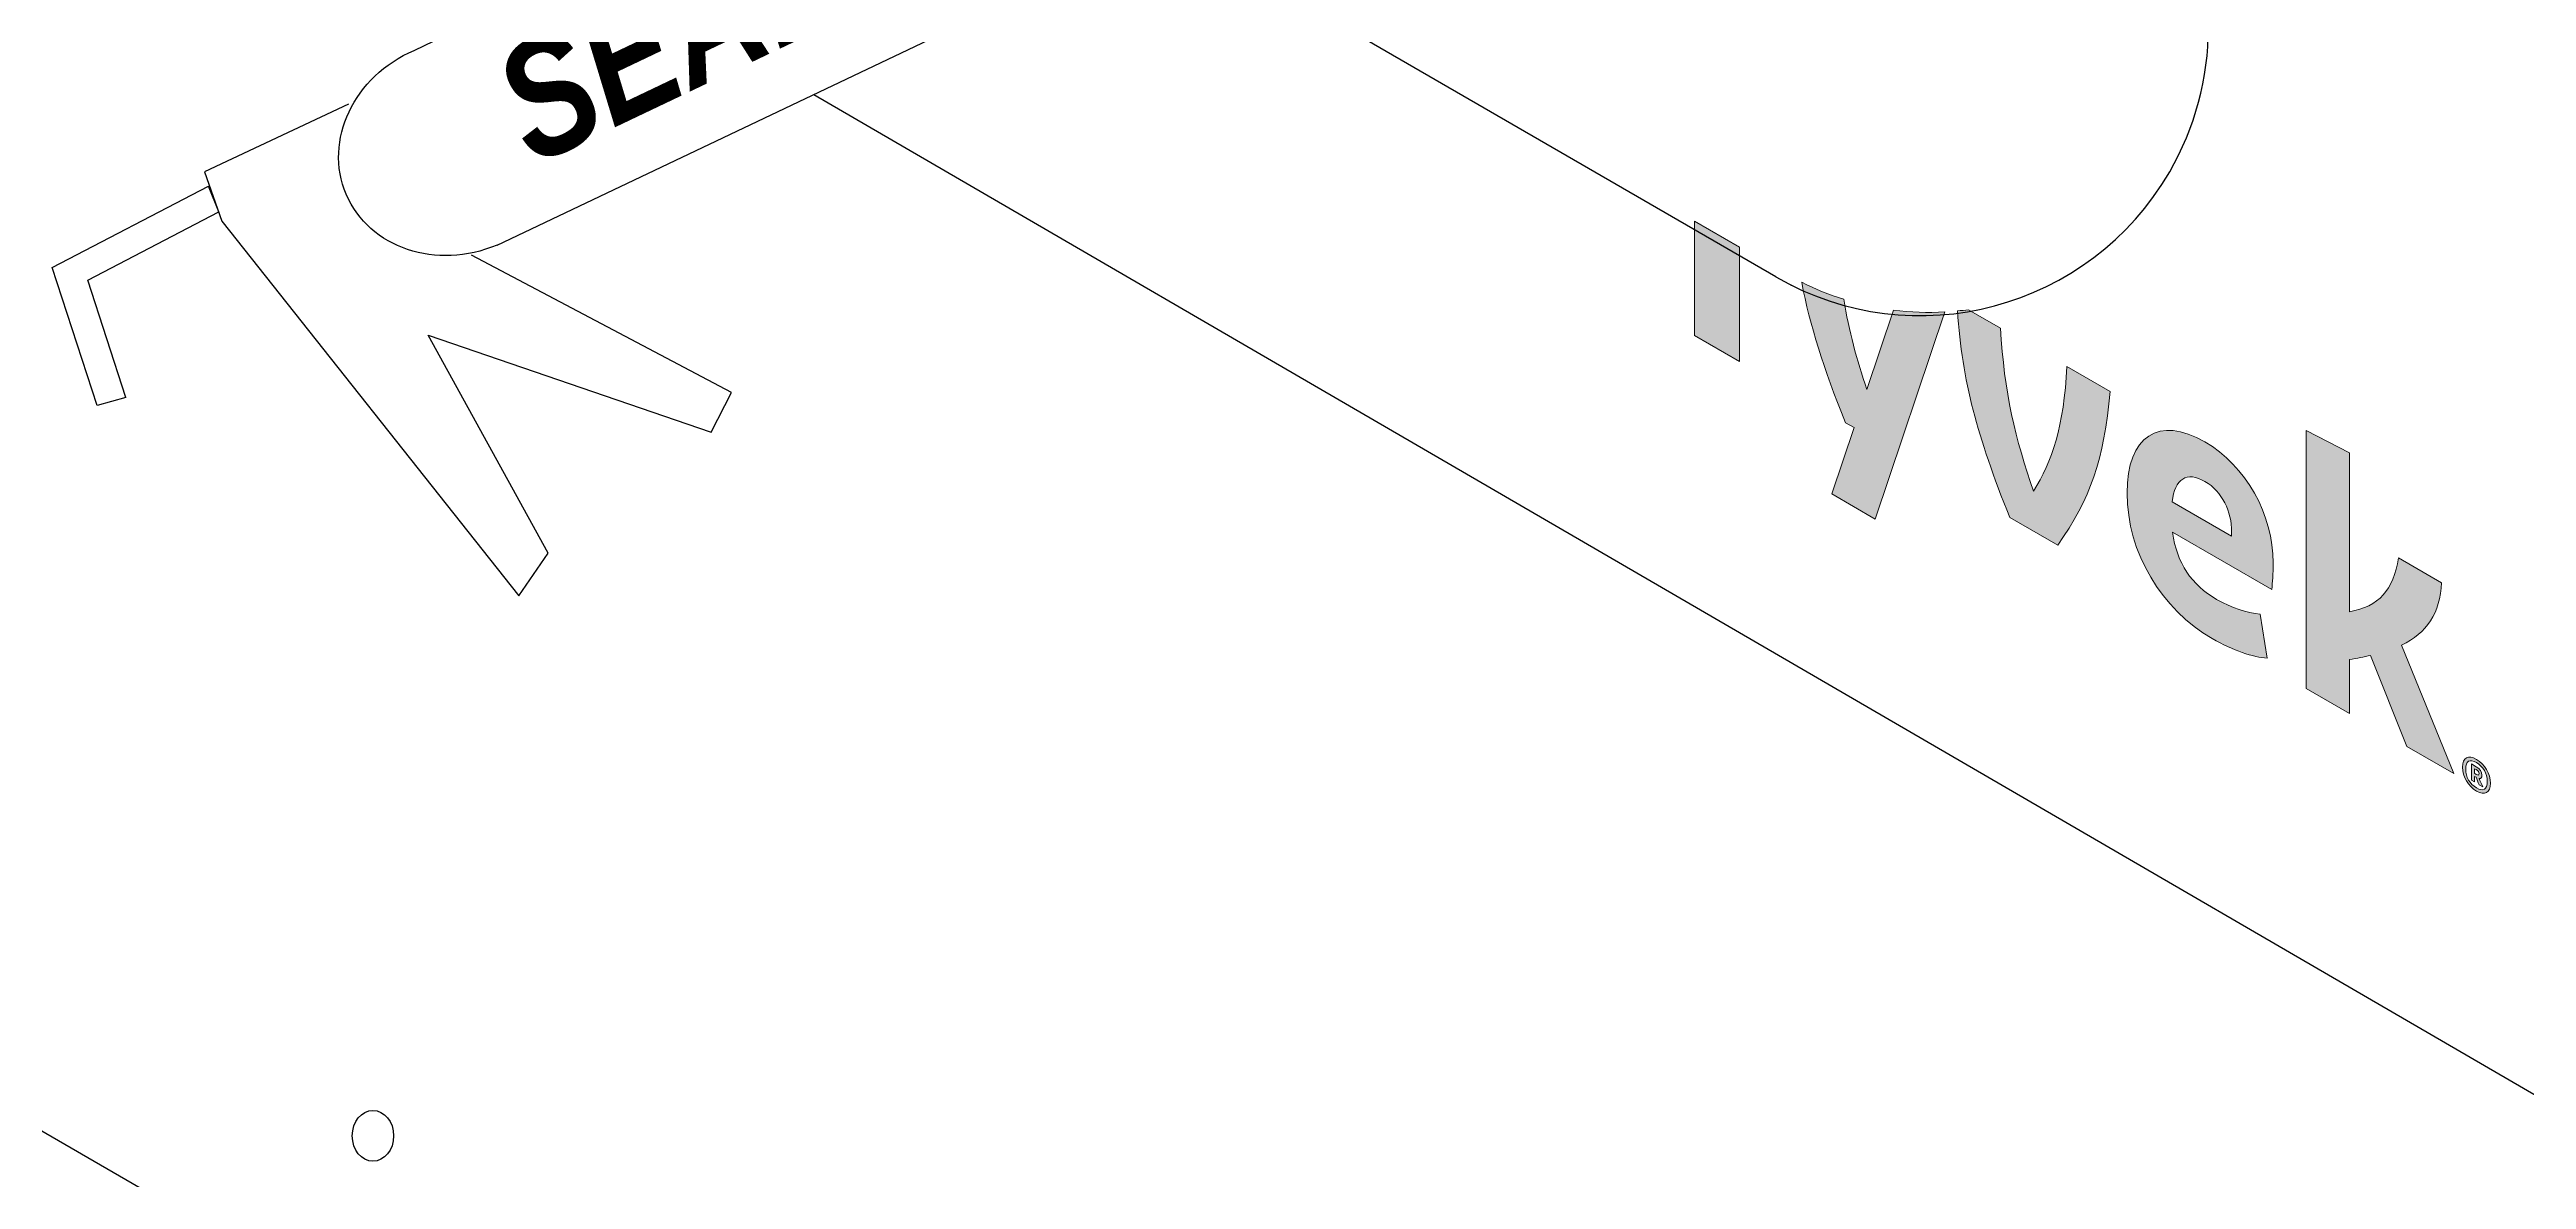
# Model space of a CAD drawing. Extents: x -1337 to 5791, y -3809 to 1769.
# Drawn here: x -479.9 to -325.3, y 1026.8 to 1097.4 of the extents above; entities that cross this region are included whole.
import ezdxf

# ---------------------------------------------------------------- set-up
doc = ezdxf.new("R2010")
doc.units = 0
doc.header["$MEASUREMENT"] = 0
for name, color, linetype, lineweight in [('G-ANNO-TTLB', 7, 'Continuous', 0), ('TYVEK', 7, 'Continuous', 0), ('WALL SCRATCH', 7, 'Continuous', 0), ('X-REF - TRACED', 7, 'Continuous', 0)]:
    doc.layers.add(name, color=color, linetype=linetype, lineweight=lineweight)

# ---------------------------------------------------------------- blocks, each defined once
blk = doc.blocks.new('Block_715')
at = {"layer": 'X-REF - TRACED', "true_color": 0x848484, "transparency": 33554687}
h = blk.add_hatch(color=252, dxfattribs=at)
h.dxf.hatch_style = 2
h.paths.add_polyline_path([(-374.4, 1085.09), (-374.4, 1077.94), (-377.21, 1079.56), (-377.21, 1086.72)])
h = blk.add_hatch(color=252, dxfattribs=at)
h.dxf.hatch_style = 2
edge = h.paths.add_edge_path()
edge.add_spline(control_points=[(-351.26, 1076.07), (-351.65, 1071.78), (-352.49, 1069.36), (-354.53, 1066.47), (-354.53, 1066.47), (-357.53, 1068.2), (-357.53, 1068.2), (-359.58, 1073.31), (-360.48, 1076.67), (-360.8, 1081.11), (-360.56, 1081.12), (-360.33, 1081.14), (-360.1, 1081.18), (-360.1, 1081.18), (-358.1, 1080.02), (-358.1, 1080.02), (-357.89, 1076.05), (-357.16, 1073.02), (-356.04, 1069.84), (-354.89, 1071.71), (-354.14, 1073.89), (-353.96, 1077.63), (-353.96, 1077.63), (-351.26, 1076.07), (-351.26, 1076.07)], knot_values=[0, 0, 0, 0, 1, 1, 1, 2, 2, 2, 3, 3, 3, 4, 4, 4, 5, 5, 5, 6, 6, 6, 7, 7, 7, 8, 8, 8, 8], degree=3, periodic=0)
h = blk.add_hatch(color=252, dxfattribs=at)
h.dxf.hatch_style = 2
edge = h.paths.add_edge_path()
edge.add_spline(control_points=[(-343.67, 1067.03), (-343.67, 1067.03), (-347.39, 1069.18), (-347.39, 1069.18), (-347.22, 1070.61), (-346.47, 1071.1), (-345.34, 1070.45), (-344.26, 1069.82), (-343.67, 1068.56), (-343.67, 1067.3), (-343.67, 1067.3), (-343.67, 1067.03), (-343.67, 1067.03)], knot_values=[0, 0, 0, 0, 1, 1, 1, 2, 2, 2, 3, 3, 3, 4, 4, 4, 4], degree=3, periodic=0)
edge = h.paths.add_edge_path()
edge.add_spline(control_points=[(-341.08, 1065.36), (-341.08, 1068.37), (-342.77, 1071.44), (-345.34, 1072.92), (-348.22, 1074.58), (-350.2, 1073.3), (-350.2, 1069.72), (-350.2, 1065.99), (-348.04, 1062.45), (-344.88, 1060.63), (-343.59, 1059.88), (-342.31, 1059.46), (-341.45, 1059.41), (-341.45, 1059.41), (-341.88, 1062.16), (-341.88, 1062.16), (-342.73, 1062.24), (-343.65, 1062.53), (-344.61, 1063.08), (-346.18, 1063.99), (-347.1, 1065.33), (-347.36, 1067.27), (-347.36, 1067.27), (-341.16, 1063.7), (-341.16, 1063.7), (-341.12, 1064.12), (-341.08, 1064.68), (-341.08, 1065.36)], knot_values=[0, 0, 0, 0, 1, 1, 1, 2, 2, 2, 3, 3, 3, 4, 4, 4, 5, 5, 5, 6, 6, 6, 7, 7, 7, 8, 8, 8, 9, 9, 9, 9], degree=3, periodic=0)
h = blk.add_hatch(color=252, dxfattribs=at)
h.dxf.hatch_style = 2
edge = h.paths.add_edge_path()
edge.add_spline(control_points=[(-333.06, 1060.21), (-331.49, 1060.99), (-330.63, 1062.22), (-330.57, 1064.12), (-330.57, 1064.12), (-333.25, 1065.67), (-333.25, 1065.67), (-333.57, 1063.67), (-334.47, 1062.62), (-336.31, 1062.31), (-336.31, 1062.31), (-336.31, 1072.23), (-336.31, 1072.23), (-336.31, 1072.23), (-339.02, 1073.64), (-339.02, 1073.64), (-339.02, 1073.64), (-339.02, 1057.51), (-339.02, 1057.51), (-339.02, 1057.51), (-336.31, 1055.95), (-336.31, 1055.95), (-336.31, 1055.95), (-336.31, 1059.32), (-336.31, 1059.32), (-335.84, 1059.39), (-335.41, 1059.48), (-335, 1059.58), (-335, 1059.58), (-332.74, 1053.89), (-332.74, 1053.89), (-332.74, 1053.89), (-329.8, 1052.19), (-329.8, 1052.19), (-329.8, 1052.19), (-333.06, 1060.21), (-333.06, 1060.21)], knot_values=[0, 0, 0, 0, 1, 1, 1, 2, 2, 2, 3, 3, 3, 4, 4, 4, 5, 5, 5, 6, 6, 6, 7, 7, 7, 8, 8, 8, 9, 9, 9, 10, 10, 10, 11, 11, 11, 12, 12, 12, 12], degree=3, periodic=0)
at = {"layer": 'X-REF - TRACED'}
blk.add_lwpolyline([(-374.4, 1085.09), (-374.4, 1077.94), (-377.21, 1079.56), (-377.21, 1086.72)], close=True, dxfattribs=at)
for points, knots in [([(-351.26, 1076.07), (-351.65, 1071.78), (-352.49, 1069.36), (-354.53, 1066.47), (-354.53, 1066.47), (-357.53, 1068.2), (-357.53, 1068.2), (-359.58, 1073.31), (-360.48, 1076.67), (-360.8, 1081.11), (-360.56, 1081.12), (-360.33, 1081.14), (-360.1, 1081.18), (-360.1, 1081.18), (-358.1, 1080.02), (-358.1, 1080.02), (-357.89, 1076.05), (-357.16, 1073.02), (-356.04, 1069.84), (-354.89, 1071.71), (-354.14, 1073.89), (-353.96, 1077.63), (-353.96, 1077.63), (-351.26, 1076.07), (-351.26, 1076.07)], [0, 0, 0, 0, 1, 1, 1, 2, 2, 2, 3, 3, 3, 4, 4, 4, 5, 5, 5, 6, 6, 6, 7, 7, 7, 8, 8, 8, 8]), ([(-341.08, 1065.36), (-341.08, 1068.37), (-342.77, 1071.44), (-345.34, 1072.92), (-348.22, 1074.58), (-350.2, 1073.3), (-350.2, 1069.72), (-350.2, 1065.99), (-348.04, 1062.45), (-344.88, 1060.63), (-343.59, 1059.88), (-342.31, 1059.46), (-341.45, 1059.41), (-341.45, 1059.41), (-341.88, 1062.16), (-341.88, 1062.16), (-342.73, 1062.24), (-343.65, 1062.53), (-344.61, 1063.08), (-346.18, 1063.99), (-347.1, 1065.33), (-347.36, 1067.27), (-347.36, 1067.27), (-341.16, 1063.7), (-341.16, 1063.7), (-341.12, 1064.12), (-341.08, 1064.68), (-341.08, 1065.36)], [0, 0, 0, 0, 1, 1, 1, 2, 2, 2, 3, 3, 3, 4, 4, 4, 5, 5, 5, 6, 6, 6, 7, 7, 7, 8, 8, 8, 9, 9, 9, 9]), ([(-333.06, 1060.21), (-331.49, 1060.99), (-330.63, 1062.22), (-330.57, 1064.12), (-330.57, 1064.12), (-333.25, 1065.67), (-333.25, 1065.67), (-333.57, 1063.67), (-334.47, 1062.62), (-336.31, 1062.31), (-336.31, 1062.31), (-336.31, 1072.23), (-336.31, 1072.23), (-336.31, 1072.23), (-339.02, 1073.64), (-339.02, 1073.64), (-339.02, 1073.64), (-339.02, 1057.51), (-339.02, 1057.51), (-339.02, 1057.51), (-336.31, 1055.95), (-336.31, 1055.95), (-336.31, 1055.95), (-336.31, 1059.32), (-336.31, 1059.32), (-335.84, 1059.39), (-335.41, 1059.48), (-335, 1059.58), (-335, 1059.58), (-332.74, 1053.89), (-332.74, 1053.89), (-332.74, 1053.89), (-329.8, 1052.19), (-329.8, 1052.19), (-329.8, 1052.19), (-333.06, 1060.21), (-333.06, 1060.21)], [0, 0, 0, 0, 1, 1, 1, 2, 2, 2, 3, 3, 3, 4, 4, 4, 5, 5, 5, 6, 6, 6, 7, 7, 7, 8, 8, 8, 9, 9, 9, 10, 10, 10, 11, 11, 11, 12, 12, 12, 12]), ([(-343.67, 1067.03), (-343.67, 1067.03), (-347.39, 1069.18), (-347.39, 1069.18), (-347.22, 1070.61), (-346.47, 1071.1), (-345.34, 1070.45), (-344.26, 1069.82), (-343.67, 1068.56), (-343.67, 1067.3), (-343.67, 1067.3), (-343.67, 1067.03), (-343.67, 1067.03)], [0, 0, 0, 0, 1, 1, 1, 2, 2, 2, 3, 3, 3, 4, 4, 4, 4])]:
    blk.add_open_spline(points, degree=3, knots=knots, dxfattribs=at)
blk = doc.blocks.new('Block_714')
at = {"layer": 'X-REF - TRACED', "true_color": 0x848484, "transparency": 33554687}
h = blk.add_hatch(color=252, dxfattribs=at)
h.dxf.hatch_style = 2
edge = h.paths.add_edge_path()
edge.add_spline(control_points=[(-361.59, 1081.04), (-361.59, 1081.04), (-365.93, 1068.1), (-365.93, 1068.1), (-365.93, 1068.1), (-368.63, 1069.67), (-368.63, 1069.67), (-368.63, 1069.67), (-367.24, 1073.81), (-367.24, 1073.81), (-367.24, 1073.81), (-367.79, 1074.12), (-367.79, 1074.12), (-369.16, 1077.55), (-370.01, 1080.18), (-370.52, 1082.89), (-369.67, 1082.46), (-368.79, 1082.11), (-367.9, 1081.83), (-367.57, 1079.84), (-367.08, 1078.04), (-366.45, 1076.19), (-366.45, 1076.19), (-364.79, 1081.15), (-364.79, 1081.15), (-363.72, 1081.01), (-362.65, 1080.98), (-361.59, 1081.04)], knot_values=[0, 0, 0, 0, 1, 1, 1, 2, 2, 2, 3, 3, 3, 4, 4, 4, 5, 5, 5, 6, 6, 6, 7, 7, 7, 8, 8, 8, 9, 9, 9, 9], degree=3, periodic=0)
at = {"layer": 'X-REF - TRACED'}
blk.add_open_spline([(-361.59, 1081.04), (-361.59, 1081.04), (-365.93, 1068.1), (-365.93, 1068.1), (-365.93, 1068.1), (-368.63, 1069.67), (-368.63, 1069.67), (-368.63, 1069.67), (-367.24, 1073.81), (-367.24, 1073.81), (-367.24, 1073.81), (-367.79, 1074.12), (-367.79, 1074.12), (-369.16, 1077.55), (-370.01, 1080.18), (-370.52, 1082.89), (-369.67, 1082.46), (-368.79, 1082.11), (-367.9, 1081.83), (-367.57, 1079.84), (-367.08, 1078.04), (-366.45, 1076.19), (-366.45, 1076.19), (-364.79, 1081.15), (-364.79, 1081.15), (-363.72, 1081.01), (-362.65, 1080.98), (-361.59, 1081.04)], degree=3, knots=[0, 0, 0, 0, 1, 1, 1, 2, 2, 2, 3, 3, 3, 4, 4, 4, 5, 5, 5, 6, 6, 6, 7, 7, 7, 8, 8, 8, 9, 9, 9, 9], dxfattribs=at)
blk.add_blockref('Block_715', (0, 0), dxfattribs=at)
blk = doc.blocks.new('Block_716')
at = {"layer": 'X-REF - TRACED', "true_color": 0x848484, "transparency": 33554687}
h = blk.add_hatch(color=252, dxfattribs=at)
h.dxf.hatch_style = 2
edge = h.paths.add_edge_path()
edge.add_spline(control_points=[(-328.39, 1052.14), (-328.39, 1052.14), (-328.5, 1052.21), (-328.5, 1052.21), (-328.5, 1052.21), (-328.5, 1052.5), (-328.5, 1052.5), (-328.5, 1052.5), (-328.39, 1052.44), (-328.39, 1052.44), (-328.28, 1052.38), (-328.22, 1052.3), (-328.22, 1052.19), (-328.22, 1052.08), (-328.28, 1052.08), (-328.39, 1052.14)], knot_values=[0, 0, 0, 0, 1, 1, 1, 2, 2, 2, 3, 3, 3, 4, 4, 4, 5, 5, 5, 5], degree=3, periodic=0)
edge = h.paths.add_edge_path()
edge.add_spline(control_points=[(-328.21, 1051.89), (-328.1, 1051.87), (-328.04, 1051.94), (-328.04, 1052.09), (-328.04, 1052.29), (-328.15, 1052.49), (-328.39, 1052.62), (-328.39, 1052.62), (-328.69, 1052.8), (-328.69, 1052.8), (-328.69, 1052.8), (-328.69, 1051.78), (-328.69, 1051.78), (-328.69, 1051.78), (-328.5, 1051.67), (-328.5, 1051.67), (-328.5, 1051.67), (-328.5, 1052.02), (-328.5, 1052.02), (-328.5, 1052.02), (-328.4, 1051.97), (-328.4, 1051.97), (-328.35, 1051.82), (-328.29, 1051.67), (-328.21, 1051.5), (-328.21, 1051.5), (-327.98, 1051.37), (-327.98, 1051.37), (-328.08, 1051.56), (-328.15, 1051.73), (-328.21, 1051.89)], knot_values=[0, 0, 0, 0, 1, 1, 1, 2, 2, 2, 3, 3, 3, 4, 4, 4, 5, 5, 5, 6, 6, 6, 7, 7, 7, 8, 8, 8, 9, 9, 9, 10, 10, 10, 10], degree=3, periodic=0)
edge = h.paths.add_edge_path()
edge.add_spline(control_points=[(-328.39, 1052.14), (-328.39, 1052.14), (-328.5, 1052.21), (-328.5, 1052.21), (-328.5, 1052.21), (-328.5, 1052.5), (-328.5, 1052.5), (-328.5, 1052.5), (-328.39, 1052.44), (-328.39, 1052.44), (-328.28, 1052.38), (-328.22, 1052.3), (-328.22, 1052.19), (-328.22, 1052.08), (-328.28, 1052.08), (-328.39, 1052.14)], knot_values=[0, 0, 0, 0, 1, 1, 1, 2, 2, 2, 3, 3, 3, 4, 4, 4, 5, 5, 5, 5], degree=3, periodic=0)
edge = h.paths.add_edge_path()
edge.add_spline(control_points=[(-328.21, 1051.89), (-328.1, 1051.87), (-328.04, 1051.94), (-328.04, 1052.09), (-328.04, 1052.29), (-328.15, 1052.49), (-328.39, 1052.62), (-328.39, 1052.62), (-328.69, 1052.8), (-328.69, 1052.8), (-328.69, 1052.8), (-328.69, 1051.78), (-328.69, 1051.78), (-328.69, 1051.78), (-328.5, 1051.67), (-328.5, 1051.67), (-328.5, 1051.67), (-328.5, 1052.02), (-328.5, 1052.02), (-328.5, 1052.02), (-328.4, 1051.97), (-328.4, 1051.97), (-328.35, 1051.82), (-328.29, 1051.67), (-328.21, 1051.5), (-328.21, 1051.5), (-327.98, 1051.37), (-327.98, 1051.37), (-328.08, 1051.56), (-328.15, 1051.73), (-328.21, 1051.89)], knot_values=[0, 0, 0, 0, 1, 1, 1, 2, 2, 2, 3, 3, 3, 4, 4, 4, 5, 5, 5, 6, 6, 6, 7, 7, 7, 8, 8, 8, 9, 9, 9, 10, 10, 10, 10], degree=3, periodic=0)
edge = h.paths.add_edge_path()
edge.add_spline(control_points=[(-328.39, 1052.14), (-328.39, 1052.14), (-328.5, 1052.21), (-328.5, 1052.21), (-328.5, 1052.21), (-328.5, 1052.5), (-328.5, 1052.5), (-328.5, 1052.5), (-328.39, 1052.44), (-328.39, 1052.44), (-328.28, 1052.38), (-328.22, 1052.3), (-328.22, 1052.19), (-328.22, 1052.08), (-328.28, 1052.08), (-328.39, 1052.14)], knot_values=[0, 0, 0, 0, 1, 1, 1, 2, 2, 2, 3, 3, 3, 4, 4, 4, 5, 5, 5, 5], degree=3, periodic=0)
edge = h.paths.add_edge_path()
edge.add_spline(control_points=[(-328.21, 1051.89), (-328.1, 1051.87), (-328.04, 1051.94), (-328.04, 1052.09), (-328.04, 1052.29), (-328.15, 1052.49), (-328.39, 1052.62), (-328.39, 1052.62), (-328.69, 1052.8), (-328.69, 1052.8), (-328.69, 1052.8), (-328.69, 1051.78), (-328.69, 1051.78), (-328.69, 1051.78), (-328.5, 1051.67), (-328.5, 1051.67), (-328.5, 1051.67), (-328.5, 1052.02), (-328.5, 1052.02), (-328.5, 1052.02), (-328.4, 1051.97), (-328.4, 1051.97), (-328.35, 1051.82), (-328.29, 1051.67), (-328.21, 1051.5), (-328.21, 1051.5), (-327.98, 1051.37), (-327.98, 1051.37), (-328.08, 1051.56), (-328.15, 1051.73), (-328.21, 1051.89)], knot_values=[0, 0, 0, 0, 1, 1, 1, 2, 2, 2, 3, 3, 3, 4, 4, 4, 5, 5, 5, 6, 6, 6, 7, 7, 7, 8, 8, 8, 9, 9, 9, 10, 10, 10, 10], degree=3, periodic=0)
edge = h.paths.add_edge_path()
edge.add_spline(control_points=[(-328.39, 1052.14), (-328.39, 1052.14), (-328.5, 1052.21), (-328.5, 1052.21), (-328.5, 1052.21), (-328.5, 1052.5), (-328.5, 1052.5), (-328.5, 1052.5), (-328.39, 1052.44), (-328.39, 1052.44), (-328.28, 1052.38), (-328.22, 1052.3), (-328.22, 1052.19), (-328.22, 1052.08), (-328.28, 1052.08), (-328.39, 1052.14)], knot_values=[0, 0, 0, 0, 1, 1, 1, 2, 2, 2, 3, 3, 3, 4, 4, 4, 5, 5, 5, 5], degree=3, periodic=0)
edge = h.paths.add_edge_path()
edge.add_spline(control_points=[(-328.21, 1051.89), (-328.1, 1051.87), (-328.04, 1051.94), (-328.04, 1052.09), (-328.04, 1052.29), (-328.15, 1052.49), (-328.39, 1052.62), (-328.39, 1052.62), (-328.69, 1052.8), (-328.69, 1052.8), (-328.69, 1052.8), (-328.69, 1051.78), (-328.69, 1051.78), (-328.69, 1051.78), (-328.5, 1051.67), (-328.5, 1051.67), (-328.5, 1051.67), (-328.5, 1052.02), (-328.5, 1052.02), (-328.5, 1052.02), (-328.4, 1051.97), (-328.4, 1051.97), (-328.35, 1051.82), (-328.29, 1051.67), (-328.21, 1051.5), (-328.21, 1051.5), (-327.98, 1051.37), (-327.98, 1051.37), (-328.08, 1051.56), (-328.15, 1051.73), (-328.21, 1051.89)], knot_values=[0, 0, 0, 0, 1, 1, 1, 2, 2, 2, 3, 3, 3, 4, 4, 4, 5, 5, 5, 6, 6, 6, 7, 7, 7, 8, 8, 8, 9, 9, 9, 10, 10, 10, 10], degree=3, periodic=0)
edge = h.paths.add_edge_path()
edge.add_spline(control_points=[(-328.39, 1052.14), (-328.39, 1052.14), (-328.5, 1052.21), (-328.5, 1052.21), (-328.5, 1052.21), (-328.5, 1052.5), (-328.5, 1052.5), (-328.5, 1052.5), (-328.39, 1052.44), (-328.39, 1052.44), (-328.28, 1052.38), (-328.22, 1052.3), (-328.22, 1052.19), (-328.22, 1052.08), (-328.28, 1052.08), (-328.39, 1052.14)], knot_values=[0, 0, 0, 0, 1, 1, 1, 2, 2, 2, 3, 3, 3, 4, 4, 4, 5, 5, 5, 5], degree=3, periodic=0)
edge = h.paths.add_edge_path()
edge.add_spline(control_points=[(-328.04, 1052.09), (-328.04, 1052.29), (-328.15, 1052.49), (-328.39, 1052.62), (-328.39, 1052.62), (-328.69, 1052.8), (-328.69, 1052.8), (-328.69, 1052.8), (-328.69, 1051.78), (-328.69, 1051.78), (-328.69, 1051.78), (-328.5, 1051.67), (-328.5, 1051.67), (-328.5, 1051.67), (-328.5, 1052.02), (-328.5, 1052.02), (-328.5, 1052.02), (-328.4, 1051.97), (-328.4, 1051.97), (-328.35, 1051.82), (-328.29, 1051.67), (-328.21, 1051.5), (-328.21, 1051.5), (-327.98, 1051.37), (-327.98, 1051.37), (-328.08, 1051.56), (-328.15, 1051.73), (-328.21, 1051.89), (-328.1, 1051.87), (-328.04, 1051.94), (-328.04, 1052.09)], knot_values=[0, 0, 0, 0, 1, 1, 1, 2, 2, 2, 3, 3, 3, 4, 4, 4, 5, 5, 5, 6, 6, 6, 7, 7, 7, 8, 8, 8, 9, 9, 9, 10, 10, 10, 10], degree=3, periodic=0)
edge = h.paths.add_edge_path()
edge.add_spline(control_points=[(-328.38, 1051.3), (-328.81, 1051.55), (-329.05, 1051.97), (-329.05, 1052.48), (-329.05, 1052.98), (-328.81, 1053.13), (-328.38, 1052.88), (-327.96, 1052.64), (-327.71, 1052.21), (-327.71, 1051.7), (-327.71, 1051.19), (-327.96, 1051.06), (-328.38, 1051.3)], knot_values=[0, 0, 0, 0, 1, 1, 1, 2, 2, 2, 3, 3, 3, 4, 4, 4, 4], degree=3, periodic=0)
edge = h.paths.add_edge_path()
edge.add_spline(control_points=[(-328.38, 1053.08), (-328.91, 1053.39), (-329.25, 1053.2), (-329.25, 1052.6), (-329.25, 1051.99), (-328.91, 1051.41), (-328.38, 1051.1), (-327.86, 1050.8), (-327.51, 1050.98), (-327.51, 1051.59), (-327.51, 1052.19), (-327.85, 1052.78), (-328.38, 1053.08)], knot_values=[0, 0, 0, 0, 1, 1, 1, 2, 2, 2, 3, 3, 3, 4, 4, 4, 4], degree=3, periodic=0)
edge = h.paths.add_edge_path()
edge.add_spline(control_points=[(-328.39, 1052.14), (-328.39, 1052.14), (-328.5, 1052.21), (-328.5, 1052.21), (-328.5, 1052.21), (-328.5, 1052.5), (-328.5, 1052.5), (-328.5, 1052.5), (-328.39, 1052.44), (-328.39, 1052.44), (-328.28, 1052.38), (-328.22, 1052.3), (-328.22, 1052.19), (-328.22, 1052.08), (-328.28, 1052.08), (-328.39, 1052.14)], knot_values=[0, 0, 0, 0, 1, 1, 1, 2, 2, 2, 3, 3, 3, 4, 4, 4, 5, 5, 5, 5], degree=3, periodic=0)
edge = h.paths.add_edge_path()
edge.add_spline(control_points=[(-328.21, 1051.89), (-328.1, 1051.87), (-328.04, 1051.94), (-328.04, 1052.09), (-328.04, 1052.29), (-328.15, 1052.49), (-328.39, 1052.62), (-328.39, 1052.62), (-328.69, 1052.8), (-328.69, 1052.8), (-328.69, 1052.8), (-328.69, 1051.78), (-328.69, 1051.78), (-328.69, 1051.78), (-328.5, 1051.67), (-328.5, 1051.67), (-328.5, 1051.67), (-328.5, 1052.02), (-328.5, 1052.02), (-328.5, 1052.02), (-328.4, 1051.97), (-328.4, 1051.97), (-328.35, 1051.82), (-328.29, 1051.67), (-328.21, 1051.5), (-328.21, 1051.5), (-327.98, 1051.37), (-327.98, 1051.37), (-328.08, 1051.56), (-328.15, 1051.73), (-328.21, 1051.89)], knot_values=[0, 0, 0, 0, 1, 1, 1, 2, 2, 2, 3, 3, 3, 4, 4, 4, 5, 5, 5, 6, 6, 6, 7, 7, 7, 8, 8, 8, 9, 9, 9, 10, 10, 10, 10], degree=3, periodic=0)
edge = h.paths.add_edge_path()
edge.add_spline(control_points=[(-328.39, 1052.14), (-328.39, 1052.14), (-328.5, 1052.21), (-328.5, 1052.21), (-328.5, 1052.21), (-328.5, 1052.5), (-328.5, 1052.5), (-328.5, 1052.5), (-328.39, 1052.44), (-328.39, 1052.44), (-328.28, 1052.38), (-328.22, 1052.3), (-328.22, 1052.19), (-328.22, 1052.08), (-328.28, 1052.08), (-328.39, 1052.14)], knot_values=[0, 0, 0, 0, 1, 1, 1, 2, 2, 2, 3, 3, 3, 4, 4, 4, 5, 5, 5, 5], degree=3, periodic=0)
edge = h.paths.add_edge_path()
edge.add_spline(control_points=[(-328.21, 1051.89), (-328.1, 1051.87), (-328.04, 1051.94), (-328.04, 1052.09), (-328.04, 1052.29), (-328.15, 1052.49), (-328.39, 1052.62), (-328.39, 1052.62), (-328.69, 1052.8), (-328.69, 1052.8), (-328.69, 1052.8), (-328.69, 1051.78), (-328.69, 1051.78), (-328.69, 1051.78), (-328.5, 1051.67), (-328.5, 1051.67), (-328.5, 1051.67), (-328.5, 1052.02), (-328.5, 1052.02), (-328.5, 1052.02), (-328.4, 1051.97), (-328.4, 1051.97), (-328.35, 1051.82), (-328.29, 1051.67), (-328.21, 1051.5), (-328.21, 1051.5), (-327.98, 1051.37), (-327.98, 1051.37), (-328.08, 1051.56), (-328.15, 1051.73), (-328.21, 1051.89)], knot_values=[0, 0, 0, 0, 1, 1, 1, 2, 2, 2, 3, 3, 3, 4, 4, 4, 5, 5, 5, 6, 6, 6, 7, 7, 7, 8, 8, 8, 9, 9, 9, 10, 10, 10, 10], degree=3, periodic=0)
edge = h.paths.add_edge_path()
edge.add_spline(control_points=[(-328.39, 1052.14), (-328.39, 1052.14), (-328.5, 1052.21), (-328.5, 1052.21), (-328.5, 1052.21), (-328.5, 1052.5), (-328.5, 1052.5), (-328.5, 1052.5), (-328.39, 1052.44), (-328.39, 1052.44), (-328.28, 1052.38), (-328.22, 1052.3), (-328.22, 1052.19), (-328.22, 1052.08), (-328.28, 1052.08), (-328.39, 1052.14)], knot_values=[0, 0, 0, 0, 1, 1, 1, 2, 2, 2, 3, 3, 3, 4, 4, 4, 5, 5, 5, 5], degree=3, periodic=0)
edge = h.paths.add_edge_path()
edge.add_spline(control_points=[(-328.21, 1051.89), (-328.1, 1051.87), (-328.04, 1051.94), (-328.04, 1052.09), (-328.04, 1052.29), (-328.15, 1052.49), (-328.39, 1052.62), (-328.39, 1052.62), (-328.69, 1052.8), (-328.69, 1052.8), (-328.69, 1052.8), (-328.69, 1051.78), (-328.69, 1051.78), (-328.69, 1051.78), (-328.5, 1051.67), (-328.5, 1051.67), (-328.5, 1051.67), (-328.5, 1052.02), (-328.5, 1052.02), (-328.5, 1052.02), (-328.4, 1051.97), (-328.4, 1051.97), (-328.35, 1051.82), (-328.29, 1051.67), (-328.21, 1051.5), (-328.21, 1051.5), (-327.98, 1051.37), (-327.98, 1051.37), (-328.08, 1051.56), (-328.15, 1051.73), (-328.21, 1051.89)], knot_values=[0, 0, 0, 0, 1, 1, 1, 2, 2, 2, 3, 3, 3, 4, 4, 4, 5, 5, 5, 6, 6, 6, 7, 7, 7, 8, 8, 8, 9, 9, 9, 10, 10, 10, 10], degree=3, periodic=0)
edge = h.paths.add_edge_path()
edge.add_spline(control_points=[(-328.39, 1052.14), (-328.39, 1052.14), (-328.5, 1052.21), (-328.5, 1052.21), (-328.5, 1052.21), (-328.5, 1052.5), (-328.5, 1052.5), (-328.5, 1052.5), (-328.39, 1052.44), (-328.39, 1052.44), (-328.28, 1052.38), (-328.22, 1052.3), (-328.22, 1052.19), (-328.22, 1052.08), (-328.28, 1052.08), (-328.39, 1052.14)], knot_values=[0, 0, 0, 0, 1, 1, 1, 2, 2, 2, 3, 3, 3, 4, 4, 4, 5, 5, 5, 5], degree=3, periodic=0)
edge = h.paths.add_edge_path()
edge.add_spline(control_points=[(-328.21, 1051.89), (-328.1, 1051.87), (-328.04, 1051.94), (-328.04, 1052.09), (-328.04, 1052.29), (-328.15, 1052.49), (-328.39, 1052.62), (-328.39, 1052.62), (-328.69, 1052.8), (-328.69, 1052.8), (-328.69, 1052.8), (-328.69, 1051.78), (-328.69, 1051.78), (-328.69, 1051.78), (-328.5, 1051.67), (-328.5, 1051.67), (-328.5, 1051.67), (-328.5, 1052.02), (-328.5, 1052.02), (-328.5, 1052.02), (-328.4, 1051.97), (-328.4, 1051.97), (-328.35, 1051.82), (-328.29, 1051.67), (-328.21, 1051.5), (-328.21, 1051.5), (-327.98, 1051.37), (-327.98, 1051.37), (-328.08, 1051.56), (-328.15, 1051.73), (-328.21, 1051.89)], knot_values=[0, 0, 0, 0, 1, 1, 1, 2, 2, 2, 3, 3, 3, 4, 4, 4, 5, 5, 5, 6, 6, 6, 7, 7, 7, 8, 8, 8, 9, 9, 9, 10, 10, 10, 10], degree=3, periodic=0)
edge = h.paths.add_edge_path()
edge.add_spline(control_points=[(-328.39, 1052.14), (-328.39, 1052.14), (-328.5, 1052.21), (-328.5, 1052.21), (-328.5, 1052.21), (-328.5, 1052.5), (-328.5, 1052.5), (-328.5, 1052.5), (-328.39, 1052.44), (-328.39, 1052.44), (-328.28, 1052.38), (-328.22, 1052.3), (-328.22, 1052.19), (-328.22, 1052.08), (-328.28, 1052.08), (-328.39, 1052.14)], knot_values=[0, 0, 0, 0, 1, 1, 1, 2, 2, 2, 3, 3, 3, 4, 4, 4, 5, 5, 5, 5], degree=3, periodic=0)
edge = h.paths.add_edge_path()
edge.add_spline(control_points=[(-328.21, 1051.89), (-328.1, 1051.87), (-328.04, 1051.94), (-328.04, 1052.09), (-328.04, 1052.29), (-328.15, 1052.49), (-328.39, 1052.62), (-328.39, 1052.62), (-328.69, 1052.8), (-328.69, 1052.8), (-328.69, 1052.8), (-328.69, 1051.78), (-328.69, 1051.78), (-328.69, 1051.78), (-328.5, 1051.67), (-328.5, 1051.67), (-328.5, 1051.67), (-328.5, 1052.02), (-328.5, 1052.02), (-328.5, 1052.02), (-328.4, 1051.97), (-328.4, 1051.97), (-328.35, 1051.82), (-328.29, 1051.67), (-328.21, 1051.5), (-328.21, 1051.5), (-327.98, 1051.37), (-327.98, 1051.37), (-328.08, 1051.56), (-328.15, 1051.73), (-328.21, 1051.89)], knot_values=[0, 0, 0, 0, 1, 1, 1, 2, 2, 2, 3, 3, 3, 4, 4, 4, 5, 5, 5, 6, 6, 6, 7, 7, 7, 8, 8, 8, 9, 9, 9, 10, 10, 10, 10], degree=3, periodic=0)
edge = h.paths.add_edge_path()
edge.add_spline(control_points=[(-328.39, 1052.14), (-328.39, 1052.14), (-328.5, 1052.21), (-328.5, 1052.21), (-328.5, 1052.21), (-328.5, 1052.5), (-328.5, 1052.5), (-328.5, 1052.5), (-328.39, 1052.44), (-328.39, 1052.44), (-328.28, 1052.38), (-328.22, 1052.3), (-328.22, 1052.19), (-328.22, 1052.08), (-328.28, 1052.08), (-328.39, 1052.14)], knot_values=[0, 0, 0, 0, 1, 1, 1, 2, 2, 2, 3, 3, 3, 4, 4, 4, 5, 5, 5, 5], degree=3, periodic=0)
edge = h.paths.add_edge_path()
edge.add_spline(control_points=[(-328.21, 1051.89), (-328.1, 1051.87), (-328.04, 1051.94), (-328.04, 1052.09), (-328.04, 1052.29), (-328.15, 1052.49), (-328.39, 1052.62), (-328.39, 1052.62), (-328.69, 1052.8), (-328.69, 1052.8), (-328.69, 1052.8), (-328.69, 1051.78), (-328.69, 1051.78), (-328.69, 1051.78), (-328.5, 1051.67), (-328.5, 1051.67), (-328.5, 1051.67), (-328.5, 1052.02), (-328.5, 1052.02), (-328.5, 1052.02), (-328.4, 1051.97), (-328.4, 1051.97), (-328.35, 1051.82), (-328.29, 1051.67), (-328.21, 1051.5), (-328.21, 1051.5), (-327.98, 1051.37), (-327.98, 1051.37), (-328.08, 1051.56), (-328.15, 1051.73), (-328.21, 1051.89)], knot_values=[0, 0, 0, 0, 1, 1, 1, 2, 2, 2, 3, 3, 3, 4, 4, 4, 5, 5, 5, 6, 6, 6, 7, 7, 7, 8, 8, 8, 9, 9, 9, 10, 10, 10, 10], degree=3, periodic=0)
at = {"layer": 'X-REF - TRACED'}
for points, knots in [([(-328.38, 1053.08), (-328.91, 1053.39), (-329.25, 1053.2), (-329.25, 1052.6), (-329.25, 1051.99), (-328.91, 1051.41), (-328.38, 1051.1), (-327.86, 1050.8), (-327.51, 1050.98), (-327.51, 1051.59), (-327.51, 1052.19), (-327.85, 1052.78), (-328.38, 1053.08)], [0, 0, 0, 0, 1, 1, 1, 2, 2, 2, 3, 3, 3, 4, 4, 4, 4]), ([(-328.38, 1051.3), (-328.81, 1051.55), (-329.05, 1051.97), (-329.05, 1052.48), (-329.05, 1052.98), (-328.81, 1053.13), (-328.38, 1052.88), (-327.96, 1052.64), (-327.71, 1052.21), (-327.71, 1051.7), (-327.71, 1051.19), (-327.96, 1051.06), (-328.38, 1051.3)], [0, 0, 0, 0, 1, 1, 1, 2, 2, 2, 3, 3, 3, 4, 4, 4, 4]), ([(-328.21, 1051.89), (-328.1, 1051.87), (-328.04, 1051.94), (-328.04, 1052.09), (-328.04, 1052.29), (-328.15, 1052.49), (-328.39, 1052.62), (-328.39, 1052.62), (-328.69, 1052.8), (-328.69, 1052.8), (-328.69, 1052.8), (-328.69, 1051.78), (-328.69, 1051.78), (-328.69, 1051.78), (-328.5, 1051.67), (-328.5, 1051.67), (-328.5, 1051.67), (-328.5, 1052.02), (-328.5, 1052.02), (-328.5, 1052.02), (-328.4, 1051.97), (-328.4, 1051.97), (-328.35, 1051.82), (-328.29, 1051.67), (-328.21, 1051.5), (-328.21, 1051.5), (-327.98, 1051.37), (-327.98, 1051.37), (-328.08, 1051.56), (-328.15, 1051.73), (-328.21, 1051.89)], [0, 0, 0, 0, 1, 1, 1, 2, 2, 2, 3, 3, 3, 4, 4, 4, 5, 5, 5, 6, 6, 6, 7, 7, 7, 8, 8, 8, 9, 9, 9, 10, 10, 10, 10]), ([(-328.21, 1051.89), (-328.1, 1051.87), (-328.04, 1051.94), (-328.04, 1052.09), (-328.04, 1052.29), (-328.15, 1052.49), (-328.39, 1052.62), (-328.39, 1052.62), (-328.69, 1052.8), (-328.69, 1052.8), (-328.69, 1052.8), (-328.69, 1051.78), (-328.69, 1051.78), (-328.69, 1051.78), (-328.5, 1051.67), (-328.5, 1051.67), (-328.5, 1051.67), (-328.5, 1052.02), (-328.5, 1052.02), (-328.5, 1052.02), (-328.4, 1051.97), (-328.4, 1051.97), (-328.35, 1051.82), (-328.29, 1051.67), (-328.21, 1051.5), (-328.21, 1051.5), (-327.98, 1051.37), (-327.98, 1051.37), (-328.08, 1051.56), (-328.15, 1051.73), (-328.21, 1051.89)], [0, 0, 0, 0, 1, 1, 1, 2, 2, 2, 3, 3, 3, 4, 4, 4, 5, 5, 5, 6, 6, 6, 7, 7, 7, 8, 8, 8, 9, 9, 9, 10, 10, 10, 10]), ([(-328.21, 1051.89), (-328.1, 1051.87), (-328.04, 1051.94), (-328.04, 1052.09), (-328.04, 1052.29), (-328.15, 1052.49), (-328.39, 1052.62), (-328.39, 1052.62), (-328.69, 1052.8), (-328.69, 1052.8), (-328.69, 1052.8), (-328.69, 1051.78), (-328.69, 1051.78), (-328.69, 1051.78), (-328.5, 1051.67), (-328.5, 1051.67), (-328.5, 1051.67), (-328.5, 1052.02), (-328.5, 1052.02), (-328.5, 1052.02), (-328.4, 1051.97), (-328.4, 1051.97), (-328.35, 1051.82), (-328.29, 1051.67), (-328.21, 1051.5), (-328.21, 1051.5), (-327.98, 1051.37), (-327.98, 1051.37), (-328.08, 1051.56), (-328.15, 1051.73), (-328.21, 1051.89)], [0, 0, 0, 0, 1, 1, 1, 2, 2, 2, 3, 3, 3, 4, 4, 4, 5, 5, 5, 6, 6, 6, 7, 7, 7, 8, 8, 8, 9, 9, 9, 10, 10, 10, 10]), ([(-328.21, 1051.89), (-328.1, 1051.87), (-328.04, 1051.94), (-328.04, 1052.09), (-328.04, 1052.29), (-328.15, 1052.49), (-328.39, 1052.62), (-328.39, 1052.62), (-328.69, 1052.8), (-328.69, 1052.8), (-328.69, 1052.8), (-328.69, 1051.78), (-328.69, 1051.78), (-328.69, 1051.78), (-328.5, 1051.67), (-328.5, 1051.67), (-328.5, 1051.67), (-328.5, 1052.02), (-328.5, 1052.02), (-328.5, 1052.02), (-328.4, 1051.97), (-328.4, 1051.97), (-328.35, 1051.82), (-328.29, 1051.67), (-328.21, 1051.5), (-328.21, 1051.5), (-327.98, 1051.37), (-327.98, 1051.37), (-328.08, 1051.56), (-328.15, 1051.73), (-328.21, 1051.89)], [0, 0, 0, 0, 1, 1, 1, 2, 2, 2, 3, 3, 3, 4, 4, 4, 5, 5, 5, 6, 6, 6, 7, 7, 7, 8, 8, 8, 9, 9, 9, 10, 10, 10, 10]), ([(-328.04, 1052.09), (-328.04, 1052.29), (-328.15, 1052.49), (-328.39, 1052.62), (-328.39, 1052.62), (-328.69, 1052.8), (-328.69, 1052.8), (-328.69, 1052.8), (-328.69, 1051.78), (-328.69, 1051.78), (-328.69, 1051.78), (-328.5, 1051.67), (-328.5, 1051.67), (-328.5, 1051.67), (-328.5, 1052.02), (-328.5, 1052.02), (-328.5, 1052.02), (-328.4, 1051.97), (-328.4, 1051.97), (-328.35, 1051.82), (-328.29, 1051.67), (-328.21, 1051.5), (-328.21, 1051.5), (-327.98, 1051.37), (-327.98, 1051.37), (-328.08, 1051.56), (-328.15, 1051.73), (-328.21, 1051.89), (-328.1, 1051.87), (-328.04, 1051.94), (-328.04, 1052.09)], [0, 0, 0, 0, 1, 1, 1, 2, 2, 2, 3, 3, 3, 4, 4, 4, 5, 5, 5, 6, 6, 6, 7, 7, 7, 8, 8, 8, 9, 9, 9, 10, 10, 10, 10]), ([(-328.21, 1051.89), (-328.1, 1051.87), (-328.04, 1051.94), (-328.04, 1052.09), (-328.04, 1052.29), (-328.15, 1052.49), (-328.39, 1052.62), (-328.39, 1052.62), (-328.69, 1052.8), (-328.69, 1052.8), (-328.69, 1052.8), (-328.69, 1051.78), (-328.69, 1051.78), (-328.69, 1051.78), (-328.5, 1051.67), (-328.5, 1051.67), (-328.5, 1051.67), (-328.5, 1052.02), (-328.5, 1052.02), (-328.5, 1052.02), (-328.4, 1051.97), (-328.4, 1051.97), (-328.35, 1051.82), (-328.29, 1051.67), (-328.21, 1051.5), (-328.21, 1051.5), (-327.98, 1051.37), (-327.98, 1051.37), (-328.08, 1051.56), (-328.15, 1051.73), (-328.21, 1051.89)], [0, 0, 0, 0, 1, 1, 1, 2, 2, 2, 3, 3, 3, 4, 4, 4, 5, 5, 5, 6, 6, 6, 7, 7, 7, 8, 8, 8, 9, 9, 9, 10, 10, 10, 10]), ([(-328.21, 1051.89), (-328.1, 1051.87), (-328.04, 1051.94), (-328.04, 1052.09), (-328.04, 1052.29), (-328.15, 1052.49), (-328.39, 1052.62), (-328.39, 1052.62), (-328.69, 1052.8), (-328.69, 1052.8), (-328.69, 1052.8), (-328.69, 1051.78), (-328.69, 1051.78), (-328.69, 1051.78), (-328.5, 1051.67), (-328.5, 1051.67), (-328.5, 1051.67), (-328.5, 1052.02), (-328.5, 1052.02), (-328.5, 1052.02), (-328.4, 1051.97), (-328.4, 1051.97), (-328.35, 1051.82), (-328.29, 1051.67), (-328.21, 1051.5), (-328.21, 1051.5), (-327.98, 1051.37), (-327.98, 1051.37), (-328.08, 1051.56), (-328.15, 1051.73), (-328.21, 1051.89)], [0, 0, 0, 0, 1, 1, 1, 2, 2, 2, 3, 3, 3, 4, 4, 4, 5, 5, 5, 6, 6, 6, 7, 7, 7, 8, 8, 8, 9, 9, 9, 10, 10, 10, 10]), ([(-328.21, 1051.89), (-328.1, 1051.87), (-328.04, 1051.94), (-328.04, 1052.09), (-328.04, 1052.29), (-328.15, 1052.49), (-328.39, 1052.62), (-328.39, 1052.62), (-328.69, 1052.8), (-328.69, 1052.8), (-328.69, 1052.8), (-328.69, 1051.78), (-328.69, 1051.78), (-328.69, 1051.78), (-328.5, 1051.67), (-328.5, 1051.67), (-328.5, 1051.67), (-328.5, 1052.02), (-328.5, 1052.02), (-328.5, 1052.02), (-328.4, 1051.97), (-328.4, 1051.97), (-328.35, 1051.82), (-328.29, 1051.67), (-328.21, 1051.5), (-328.21, 1051.5), (-327.98, 1051.37), (-327.98, 1051.37), (-328.08, 1051.56), (-328.15, 1051.73), (-328.21, 1051.89)], [0, 0, 0, 0, 1, 1, 1, 2, 2, 2, 3, 3, 3, 4, 4, 4, 5, 5, 5, 6, 6, 6, 7, 7, 7, 8, 8, 8, 9, 9, 9, 10, 10, 10, 10]), ([(-328.21, 1051.89), (-328.1, 1051.87), (-328.04, 1051.94), (-328.04, 1052.09), (-328.04, 1052.29), (-328.15, 1052.49), (-328.39, 1052.62), (-328.39, 1052.62), (-328.69, 1052.8), (-328.69, 1052.8), (-328.69, 1052.8), (-328.69, 1051.78), (-328.69, 1051.78), (-328.69, 1051.78), (-328.5, 1051.67), (-328.5, 1051.67), (-328.5, 1051.67), (-328.5, 1052.02), (-328.5, 1052.02), (-328.5, 1052.02), (-328.4, 1051.97), (-328.4, 1051.97), (-328.35, 1051.82), (-328.29, 1051.67), (-328.21, 1051.5), (-328.21, 1051.5), (-327.98, 1051.37), (-327.98, 1051.37), (-328.08, 1051.56), (-328.15, 1051.73), (-328.21, 1051.89)], [0, 0, 0, 0, 1, 1, 1, 2, 2, 2, 3, 3, 3, 4, 4, 4, 5, 5, 5, 6, 6, 6, 7, 7, 7, 8, 8, 8, 9, 9, 9, 10, 10, 10, 10]), ([(-328.21, 1051.89), (-328.1, 1051.87), (-328.04, 1051.94), (-328.04, 1052.09), (-328.04, 1052.29), (-328.15, 1052.49), (-328.39, 1052.62), (-328.39, 1052.62), (-328.69, 1052.8), (-328.69, 1052.8), (-328.69, 1052.8), (-328.69, 1051.78), (-328.69, 1051.78), (-328.69, 1051.78), (-328.5, 1051.67), (-328.5, 1051.67), (-328.5, 1051.67), (-328.5, 1052.02), (-328.5, 1052.02), (-328.5, 1052.02), (-328.4, 1051.97), (-328.4, 1051.97), (-328.35, 1051.82), (-328.29, 1051.67), (-328.21, 1051.5), (-328.21, 1051.5), (-327.98, 1051.37), (-327.98, 1051.37), (-328.08, 1051.56), (-328.15, 1051.73), (-328.21, 1051.89)], [0, 0, 0, 0, 1, 1, 1, 2, 2, 2, 3, 3, 3, 4, 4, 4, 5, 5, 5, 6, 6, 6, 7, 7, 7, 8, 8, 8, 9, 9, 9, 10, 10, 10, 10]), ([(-328.21, 1051.89), (-328.1, 1051.87), (-328.04, 1051.94), (-328.04, 1052.09), (-328.04, 1052.29), (-328.15, 1052.49), (-328.39, 1052.62), (-328.39, 1052.62), (-328.69, 1052.8), (-328.69, 1052.8), (-328.69, 1052.8), (-328.69, 1051.78), (-328.69, 1051.78), (-328.69, 1051.78), (-328.5, 1051.67), (-328.5, 1051.67), (-328.5, 1051.67), (-328.5, 1052.02), (-328.5, 1052.02), (-328.5, 1052.02), (-328.4, 1051.97), (-328.4, 1051.97), (-328.35, 1051.82), (-328.29, 1051.67), (-328.21, 1051.5), (-328.21, 1051.5), (-327.98, 1051.37), (-327.98, 1051.37), (-328.08, 1051.56), (-328.15, 1051.73), (-328.21, 1051.89)], [0, 0, 0, 0, 1, 1, 1, 2, 2, 2, 3, 3, 3, 4, 4, 4, 5, 5, 5, 6, 6, 6, 7, 7, 7, 8, 8, 8, 9, 9, 9, 10, 10, 10, 10]), ([(-328.39, 1052.14), (-328.39, 1052.14), (-328.5, 1052.21), (-328.5, 1052.21), (-328.5, 1052.21), (-328.5, 1052.5), (-328.5, 1052.5), (-328.5, 1052.5), (-328.39, 1052.44), (-328.39, 1052.44), (-328.28, 1052.38), (-328.22, 1052.3), (-328.22, 1052.19), (-328.22, 1052.08), (-328.28, 1052.08), (-328.39, 1052.14)], [0, 0, 0, 0, 1, 1, 1, 2, 2, 2, 3, 3, 3, 4, 4, 4, 5, 5, 5, 5]), ([(-328.39, 1052.14), (-328.39, 1052.14), (-328.5, 1052.21), (-328.5, 1052.21), (-328.5, 1052.21), (-328.5, 1052.5), (-328.5, 1052.5), (-328.5, 1052.5), (-328.39, 1052.44), (-328.39, 1052.44), (-328.28, 1052.38), (-328.22, 1052.3), (-328.22, 1052.19), (-328.22, 1052.08), (-328.28, 1052.08), (-328.39, 1052.14)], [0, 0, 0, 0, 1, 1, 1, 2, 2, 2, 3, 3, 3, 4, 4, 4, 5, 5, 5, 5]), ([(-328.39, 1052.14), (-328.39, 1052.14), (-328.5, 1052.21), (-328.5, 1052.21), (-328.5, 1052.21), (-328.5, 1052.5), (-328.5, 1052.5), (-328.5, 1052.5), (-328.39, 1052.44), (-328.39, 1052.44), (-328.28, 1052.38), (-328.22, 1052.3), (-328.22, 1052.19), (-328.22, 1052.08), (-328.28, 1052.08), (-328.39, 1052.14)], [0, 0, 0, 0, 1, 1, 1, 2, 2, 2, 3, 3, 3, 4, 4, 4, 5, 5, 5, 5]), ([(-328.39, 1052.14), (-328.39, 1052.14), (-328.5, 1052.21), (-328.5, 1052.21), (-328.5, 1052.21), (-328.5, 1052.5), (-328.5, 1052.5), (-328.5, 1052.5), (-328.39, 1052.44), (-328.39, 1052.44), (-328.28, 1052.38), (-328.22, 1052.3), (-328.22, 1052.19), (-328.22, 1052.08), (-328.28, 1052.08), (-328.39, 1052.14)], [0, 0, 0, 0, 1, 1, 1, 2, 2, 2, 3, 3, 3, 4, 4, 4, 5, 5, 5, 5]), ([(-328.39, 1052.14), (-328.39, 1052.14), (-328.5, 1052.21), (-328.5, 1052.21), (-328.5, 1052.21), (-328.5, 1052.5), (-328.5, 1052.5), (-328.5, 1052.5), (-328.39, 1052.44), (-328.39, 1052.44), (-328.28, 1052.38), (-328.22, 1052.3), (-328.22, 1052.19), (-328.22, 1052.08), (-328.28, 1052.08), (-328.39, 1052.14)], [0, 0, 0, 0, 1, 1, 1, 2, 2, 2, 3, 3, 3, 4, 4, 4, 5, 5, 5, 5]), ([(-328.39, 1052.14), (-328.39, 1052.14), (-328.5, 1052.21), (-328.5, 1052.21), (-328.5, 1052.21), (-328.5, 1052.5), (-328.5, 1052.5), (-328.5, 1052.5), (-328.39, 1052.44), (-328.39, 1052.44), (-328.28, 1052.38), (-328.22, 1052.3), (-328.22, 1052.19), (-328.22, 1052.08), (-328.28, 1052.08), (-328.39, 1052.14)], [0, 0, 0, 0, 1, 1, 1, 2, 2, 2, 3, 3, 3, 4, 4, 4, 5, 5, 5, 5]), ([(-328.39, 1052.14), (-328.39, 1052.14), (-328.5, 1052.21), (-328.5, 1052.21), (-328.5, 1052.21), (-328.5, 1052.5), (-328.5, 1052.5), (-328.5, 1052.5), (-328.39, 1052.44), (-328.39, 1052.44), (-328.28, 1052.38), (-328.22, 1052.3), (-328.22, 1052.19), (-328.22, 1052.08), (-328.28, 1052.08), (-328.39, 1052.14)], [0, 0, 0, 0, 1, 1, 1, 2, 2, 2, 3, 3, 3, 4, 4, 4, 5, 5, 5, 5]), ([(-328.39, 1052.14), (-328.39, 1052.14), (-328.5, 1052.21), (-328.5, 1052.21), (-328.5, 1052.21), (-328.5, 1052.5), (-328.5, 1052.5), (-328.5, 1052.5), (-328.39, 1052.44), (-328.39, 1052.44), (-328.28, 1052.38), (-328.22, 1052.3), (-328.22, 1052.19), (-328.22, 1052.08), (-328.28, 1052.08), (-328.39, 1052.14)], [0, 0, 0, 0, 1, 1, 1, 2, 2, 2, 3, 3, 3, 4, 4, 4, 5, 5, 5, 5]), ([(-328.39, 1052.14), (-328.39, 1052.14), (-328.5, 1052.21), (-328.5, 1052.21), (-328.5, 1052.21), (-328.5, 1052.5), (-328.5, 1052.5), (-328.5, 1052.5), (-328.39, 1052.44), (-328.39, 1052.44), (-328.28, 1052.38), (-328.22, 1052.3), (-328.22, 1052.19), (-328.22, 1052.08), (-328.28, 1052.08), (-328.39, 1052.14)], [0, 0, 0, 0, 1, 1, 1, 2, 2, 2, 3, 3, 3, 4, 4, 4, 5, 5, 5, 5]), ([(-328.39, 1052.14), (-328.39, 1052.14), (-328.5, 1052.21), (-328.5, 1052.21), (-328.5, 1052.21), (-328.5, 1052.5), (-328.5, 1052.5), (-328.5, 1052.5), (-328.39, 1052.44), (-328.39, 1052.44), (-328.28, 1052.38), (-328.22, 1052.3), (-328.22, 1052.19), (-328.22, 1052.08), (-328.28, 1052.08), (-328.39, 1052.14)], [0, 0, 0, 0, 1, 1, 1, 2, 2, 2, 3, 3, 3, 4, 4, 4, 5, 5, 5, 5]), ([(-328.39, 1052.14), (-328.39, 1052.14), (-328.5, 1052.21), (-328.5, 1052.21), (-328.5, 1052.21), (-328.5, 1052.5), (-328.5, 1052.5), (-328.5, 1052.5), (-328.39, 1052.44), (-328.39, 1052.44), (-328.28, 1052.38), (-328.22, 1052.3), (-328.22, 1052.19), (-328.22, 1052.08), (-328.28, 1052.08), (-328.39, 1052.14)], [0, 0, 0, 0, 1, 1, 1, 2, 2, 2, 3, 3, 3, 4, 4, 4, 5, 5, 5, 5])]:
    blk.add_open_spline(points, degree=3, knots=knots, dxfattribs=at)
blk = doc.blocks.new('Block_713')
at = {"layer": 'X-REF - TRACED'}
for name in ['Block_714', 'Block_716']:
    blk.add_blockref(name, (0, 0), dxfattribs=at)
blk = doc.blocks.new('Block_712')
at = {"layer": 'X-REF - TRACED'}
blk.add_blockref('Block_713', (0, 0), dxfattribs=at)
blk = doc.blocks.new('Block_711')
at = {"layer": 'X-REF - TRACED'}
blk.add_blockref('Block_712', (0, 0), dxfattribs=at)

msp = doc.modelspace()

# ---------------------------------------------------------------- hatches: boundary and pattern name
at = {"layer": 'G-ANNO-TTLB', "true_color": 0xff00ff, "transparency": 33554687}
h = msp.add_hatch(color=6, dxfattribs=at)
edge = h.paths.add_edge_path()
edge.add_spline(control_points=[(1773.02, -796.5), (1773.02, -796.5), (-1156.5, -796.5), (-1156.5, -796.5), (-1156.5, -796.5), (-1156.5, 1660.5), (-1156.5, 1660.5), (-1156.5, 1660.5), (1773.02, 1660.5), (1773.02, 1660.5), (1773.02, 1660.5), (1773.02, -796.5), (1773.02, -796.5)], knot_values=[0, 0, 0, 0, 1, 1, 1, 2, 2, 2, 3, 3, 3, 4, 4, 4, 4], degree=3, periodic=0)
edge = h.paths.add_edge_path()
edge.add_spline(control_points=[(-1147.5, 1651.5), (-1147.5, 1651.5), (-1147.5, -787.5), (-1147.5, -787.5), (-1147.5, -787.5), (1764.02, -787.5), (1764.02, -787.5), (1764.02, -787.5), (1764.02, 1651.5), (1764.02, 1651.5), (1764.02, 1651.5), (-1147.5, 1651.5), (-1147.5, 1651.5)], knot_values=[0, 0, 0, 0, 1, 1, 1, 2, 2, 2, 3, 3, 3, 4, 4, 4, 4], degree=3, periodic=0)
edge.add_line((-1147.5, 1651.5), (-1147.5, 1651.5))

# ---------------------------------------------------------------- linework, layer by layer
at = {"layer": 'G-ANNO-TTLB'}
for points in [[(1773.02, -796.5), (1773.02, -796.5), (-1156.5, -796.5), (-1156.5, -796.5), (-1156.5, -796.5), (-1156.5, 1660.5), (-1156.5, 1660.5), (-1156.5, 1660.5), (1773.02, 1660.5), (1773.02, 1660.5), (1773.02, 1660.5), (1773.02, -796.5), (1773.02, -796.5)], [(-1147.5, 1651.5), (-1147.5, 1651.5), (-1147.5, -787.5), (-1147.5, -787.5), (-1147.5, -787.5), (1764.02, -787.5), (1764.02, -787.5), (1764.02, -787.5), (1764.02, 1651.5), (1764.02, 1651.5), (1764.02, 1651.5), (-1147.5, 1651.5), (-1147.5, 1651.5)]]:
    msp.add_open_spline(points, degree=3, knots=[0, 0, 0, 0, 1, 1, 1, 2, 2, 2, 3, 3, 3, 4, 4, 4, 4], dxfattribs=at)
at = {"layer": 'TYVEK', "color": 4, "lineweight": 25, "true_color": 0x00ffff}
for p, q in [((-372.13, 1083.23), (-398.2, 1098.31)), ((-371.18, 1082.72), (-371.18, 1082.68))]:
    msp.add_line(p, q, dxfattribs=at)
msp.add_open_spline([(-372.13, 1083.23), (-363.53, 1078.25), (-352.52, 1081.19), (-347.54, 1089.8), (-345.96, 1092.54), (-345.12, 1095.65), (-345.12, 1098.81)], degree=3, knots=[0, 0, 0, 0, 1, 1, 1, 2, 2, 2, 2], dxfattribs=at)
at = {"layer": 'WALL SCRATCH', "color": 18, "lineweight": 25, "true_color": 0x000000}
msp.add_line((-432.21, 1094.63), (-323.01, 1031.12), dxfattribs=at)
at = {"layer": 'WALL SCRATCH', "color": 2, "lineweight": 25, "true_color": 0xffff00}
msp.add_line((-549.71, 1069.98), (-280.91, 914.37), dxfattribs=at)
at = {"layer": 'WALL SCRATCH', "color": 252, "lineweight": 25, "true_color": 0x848484}
msp.add_lwpolyline([(-380.93, 1071.31)], dxfattribs=at)
msp.add_ellipse((-459.75, 1029.56), major_axis=(0, 1.59), ratio=0.812499, dxfattribs=at)
at = {"layer": 'X-REF - TRACED', "color": 1, "lineweight": 25, "true_color": 0xff0000}
for p, q in [((-457.17, 1097.38), (-402.15, 1124.07)), ((-452, 1085.22), (-396.46, 1111.65)), ((-461.27, 1094.02), (-470.26, 1089.8)), ((-470.26, 1089.8), (-469.18, 1086.72)), ((-479.78, 1083.82), (-470.01, 1088.9)), ((-469.38, 1087.29), (-470.01, 1088.9)), ((-477.56, 1083.02), (-469.38, 1087.29)), ((-469.18, 1086.72), (-450.64, 1063.3)), ((-437.36, 1076), (-453.6, 1084.58)), ((-476.98, 1075.19), (-479.78, 1083.82)), ((-475.18, 1075.69), (-477.56, 1083.02)), ((-448.8, 1065.96), (-456.31, 1079.59)), ((-456.31, 1079.59), (-438.63, 1073.53)), ((-475.18, 1075.69), (-476.98, 1075.19)), ((-438.63, 1073.53), (-437.36, 1076)), ((-450.64, 1063.3), (-448.8, 1065.96))]:
    msp.add_line(p, q, dxfattribs=at)
msp.add_open_spline([(-452, 1085.22), (-455.77, 1083.61), (-459.99, 1085.03), (-461.42, 1088.39), (-462.85, 1091.75), (-460.94, 1095.78), (-457.17, 1097.38)], degree=3, knots=[0, 0, 0, 0, 1, 1, 1, 2, 2, 2, 2], dxfattribs=at)

# ---------------------------------------------------------------- block references
at = {"layer": 'X-REF - TRACED'}
msp.add_blockref('Block_711', (0, 0), dxfattribs=at)

# ---------------------------------------------------------------- texts
at = {"layer": 'TYVEK', "insert": (-449.67, 1090.06), "char_height": 0.2, "attachment_point": 7, "rotation": 25.4911}
msp.add_mtext('\\C252;\\c8684676;\\FArial Narrow Bold Italic|b1|i1|c1;\\H7.215513;\\W0.994518;SEALANT', dxfattribs=at)

doc.saveas('drawing.dxf')
